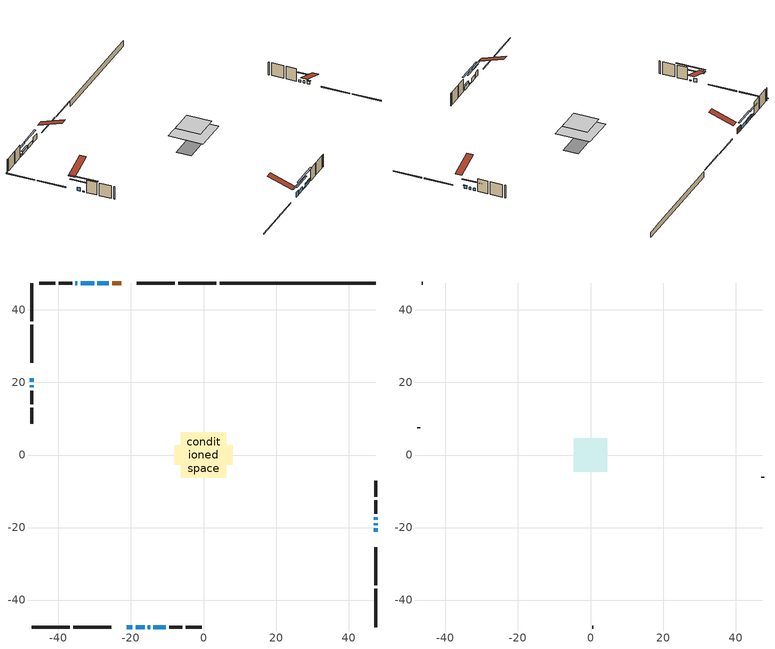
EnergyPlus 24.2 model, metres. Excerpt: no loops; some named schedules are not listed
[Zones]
conditioned space
 floor adiabatic (AdiabaticFloorConstruction): -6.33,-6.33 -6.33,6.33 6.33,6.33 6.33,-6.33 z2.74
 floor foundation (Slab1 construction): -8.01,-2.73 -8.01,2.73 8.01,2.73 8.01,-2.73 z-1.83
 wall outside (RimJoist1 construction): 3.54,47.44 -6.99,47.44 / -47.44,-47.44 -36.91,-47.44 / -47.44,47.44 -47.44,36.91 / 47.44,-47.44 47.44,-36.91 z0.3:0.6
 wall outside (RimJoist2 construction): -7.92,47.44 -18.45,47.44 / -35.98,-47.44 -25.45,-47.44 / -47.44,35.98 -47.44,25.45 / 47.44,-35.98 47.44,-25.45 z0.3:0.6
 wall outside (AdiabaticWallConstruction 1): -22.71,47.44 -25.23,47.44 z0.3:2.33
 wall outside (AdiabaticWallConstruction): 47.44,-21.2 47.44,-20.26 z0.3:1.42; 47.44,-19.33 47.44,-18.82 / 47.44,-17.89 47.44,-17.14 z0.3:1.19; -26.16,47.44 -29.26,47.44 z0.3:1.53; -47.44,21.2 -47.44,20.14 z0.3:1.55; -21.2,-47.44 -19.67,-47.44 z0.3:2.33; -18.74,-47.44 -16.24,-47.44 z0.3:1.79; -47.44,19.22 -47.44,18.64 / -15.31,-47.44 -14.73,-47.44 z0.3:0.65; -30.19,47.44 -33.88,47.44 z0.3:1.4; -13.8,-47.44 -10.44,-47.44 z0.3:1.64; -34.81,47.44 -35.32,47.44 z0.3:1.22
 wall outside (Wall1 construction): -36.25,47.44 -39.95,47.44 / -9.51,-47.44 -5.8,-47.44 / -47.44,17.71 -47.44,14 / 47.44,-16.22 47.44,-12.51 z0.3:5.18
 wall outside (Wall2 construction): -40.88,47.44 -45.3,47.44 / -4.87,-47.44 -0.45,-47.44 / -47.44,13.08 -47.44,8.65 / 47.44,-11.58 47.44,-7.16 z0.3:5.18
 wall foundation (FoundationWall1 construction): 4.47,47.44,-1.83 4.47,47.44,0.3 43.15,47.44,0.3 43.15,47.44,0.21 47.44,47.44,0.21 47.44,47.44,-1.83
 window (WindowConstruction): 47.44,-21.2 47.44,-20.26 z0.3:1.42
 window (WindowConstruction 9): 47.44,-19.33 47.44,-18.82 z0.3:1.18
 window (WindowConstruction 3): 47.44,-17.89 47.44,-17.15 z0.3:1.18
 window (WindowConstruction 4): -26.16,47.44 -29.26,47.44 z0.3:1.53
 window (WindowConstruction 5): -47.44,21.2 -47.44,20.14 z0.3:1.55
 window (WindowConstruction 6): -21.2,-47.44 -19.67,-47.44 z0.3:2.33
 window (WindowConstruction 7): -18.74,-47.44 -16.24,-47.44 z0.3:1.79
 window (WindowConstruction 10): -47.44,19.22 -47.44,18.64 z0.3:0.64
 window (WindowConstruction 1): -30.19,47.44 -33.88,47.44 z0.3:1.4
 window (WindowConstruction 11): -15.31,-47.44 -14.73,-47.44 z0.3:0.64
 window (WindowConstruction 2): -13.8,-47.44 -10.44,-47.44 z0.3:1.64
 window (WindowConstruction 8): -34.81,47.44 -35.32,47.44 z0.3:1.21
 door (Door): -22.71,47.44 -25.23,47.44 z0.3:2.33
 ceiling adiabatic (AdiabaticFloorConstruction): 6.33,-6.33 6.33,6.33 -6.33,6.33 -6.33,-6.33 z2.74
attic - vented
 floor to conditioned space (Floor1 construction Reversed): -4.68,-4.68 -4.68,4.68 4.68,4.68 4.68,-4.68 z5.18
 wall outside (Wall3 construction): -46.23,47.44 -46.51,47.44 / 0.48,-47.44 0.76,-47.44 / -47.44,7.72 -47.44,7.44 / 47.44,-6.23 47.44,-5.95 z0.3:5.18
 roof outside (Roof1 construction): -21.78,47.44,5.18 -21.78,38.33,8.21 -19.38,38.33,8.21 -19.38,47.44,5.18; -22.12,-47.44,5.18 -22.12,-38.33,8.21 -24.53,-38.33,8.21 -24.53,-47.44,5.18; -47.44,22.12,5.18 -38.33,22.12,8.21 -38.33,24.53,8.21 -47.44,24.53,5.18; 47.44,-22.12,5.18 38.33,-22.12,8.21 38.33,-24.53,8.21 47.44,-24.53,5.18
shading: 47.44,-20.06 47.44,-21.4 47.86,-21.4 47.86,-20.06 z1.62; 47.44,-16.18 47.44,-21.97 47.86,-21.97 47.86,-16.18 z3.82; 47.44,-14.51 47.44,-20.53 47.86,-20.53 47.86,-14.51 z3.82; -31.9,47.44 -23.52,47.44 -23.52,47.86 -31.9,47.86 z4.17; -47.44,17.5 -47.44,23.84 -47.86,23.84 -47.86,17.5 z4.19; -17.03,-47.44 -23.84,-47.44 -23.84,-47.86 -17.03,-47.86 z4.97; -13.6,-47.44 -21.38,-47.44 -21.38,-47.86 -13.6,-47.86 z4.43; -47.44,13.56 -47.44,24.3 -47.86,24.3 -47.86,13.56 z5.73; -34.08,47.44 -29.98,47.44 -29.98,47.86 -34.08,47.86 z1.6; -9.65,-47.44 -20.39,-47.44 -20.39,-47.86 -9.65,-47.86 z5.73; -10.23,-47.44 -14,-47.44 -14,-47.86 -10.23,-47.86 z1.84; -37.96,47.44 -32.17,47.44 -32.17,47.86 -37.96,47.86 z3.85
[Building]
Building 1: Terrain=Suburbs
[Site:Location]
Montreal Mirabel Intl AP_QC: Latitude {deg}=45.68; Longitude {deg}=-74.03; Time Zone {hr}=-5; Elevation {m}=82; Keep Site Location Information=Yes
[Site:GroundTemperature:Shallow]
0.642858, -1.75623, -1.94836, -0.80987, 3.76054, 8.30966, 12.2535, 14.7518, 14.9641, 12.9321, 9.08883, 4.67926
[Site:WaterMainsTemperature]
Calculation Method=Schedule; Temperature Schedule=mains temperature schedule
[Material] Roughness=Rough; Thermal Absorptance=0.9
Name | Thickness {m} | Conductivity {W/m-K} | Density {kg/m3} | Specific Heat {J/kg-K} | Solar Absorptance | Visible Absorptance
asphalt or fiberglass shingles | 0.00635 | 0.162714 | 1121.4 | 1465.45 | 0.95 | 0.95
ceiling loosefill ins | 0.169333 | 0.0480833 | 16.02 | 1046.75 | 0.7 | 0.7
ceiling stud and cavity | 0.1397 | 0.081455 | 65.682 | 1177.47 | 0.7 | 0.7
concrete 4.0 in. | 0.1016 | 1.803125 | 2242.8 | 837.4 | 0.7 | 0.7
concrete 8.0 in. | 0.2032 | 1.803125 | 2242.8 | 837.4 | 0.7 | 0.7
door material | 0.04445 | 0.0451087 | 512.64 | 1214.23 | 0.7 | 0.7
exterior vertical ins | 0.0454343 | 0.029427 | 32.04 | 1214.23 | 0.7 | 0.7
floor covering | 0.0127 | 0.0433444 | 54.468 | 1339.84 | 0.6 | 0.6
floor rigid ins; wall rigid ins 1 | 0.512978 | 0.029427 | 32.04 | 1214.23 | 0.7 | 0.7
floor stud and cavity | 0.1397 | 1.75129 | 37.0049 | 1207.88 | 0.7 | 0.7
furniture material conditioned space 1 | 0.1524 | 0.115458 | 640.8 | 1214.23 | 0.6 | 0.6
gypsum board | 0.0127 | 0.160291 | 801 | 837.4 | 0.6 | 0.6
gypsum board 1 | 0.0127 | 0.160291 | 801 | 837.4 | 0.7 | 0.7
osb sheathing 0.5 in. | 0.0127 | 0.115458 | 512.64 | 1214.23 | 0.7 | 0.7
osb sheathing 0.75 in. | 0.01905 | 0.115458 | 512.64 | 1214.23 | 0.7 | 0.7
osb sheathing 2.0 in. | 0.0508 | 0.115458 | 512.64 | 1214.23 | 0.7 | 0.7
rim joist rigid ins; wall rigid ins | 0.051816 | 0.029427 | 32.04 | 1214.23 | 0.7 | 0.7
rim joist stud and cavity | 0.0508 | 0.0405436 | 125.044 | 1163.47 | 0.6 | 0.6
rim joist stud and cavity 1 | 0.0508 | 0.0402607 | 125.044 | 1163.47 | 0.6 | 0.6
wall stud and cavity | 0.1397 | 0.223492 | 139.0536 | 1170.24 | 0.7 | 0.7
wall stud and cavity 1 | 0.1397 | 0.217966 | 139.0536 | 1170.24 | 0.7 | 0.7
wall stud and cavity 2 | 0.0889 | 6.1454 | 50.32683 | 1063.81 | 0.6 | 0.6
wall stud and cavity 3 | 0.0889 | 0.380278 | 52.3479 | 1209.89 | 0.7 | 0.7
wall stud and cavity 4 | 0.0889 | 0.391764 | 83.0341 | 1211.67 | 0.7 | 0.7
wood siding | 0.0254 | 0.102417 | 544.68 | 1172.36 | 0.91 | 0.91
wood siding 1 | 0.00254 | 0.102417 | 544.68 | 1172.36 | 0.91 | 0.91
wood siding 2; wood siding 3; wood siding 4 | 0.0254 | 0.102417 | 544.68 | 1172.36 | 0.7 | 0.7
[WindowMaterial:SimpleGlazingSystem]
Name | U-Factor {W/m2-K} | Solar Heat Gain Coefficient
WindowMaterial | 2.20079 | 0.61
WindowMaterial 1 | 2.20534 | 0.6
WindowMaterial 10 | 5.76658 | 0.53
WindowMaterial 2 | 2.151962 | 0.62
WindowMaterial 3 | 2.27574 | 0.58
WindowMaterial 4 | 2.17354 | 0.62
WindowMaterial 5 | 2.168996 | 0.62
WindowMaterial 6 | 2.07304 | 0.65
WindowMaterial 7 | 2.12471 | 0.63
WindowMaterial 8 | 2.36148 | 0.55
WindowMaterial 9 | 2.364887 | 0.55
[Construction]
AdiabaticFloorConstruction: floor stud and cavity, floor rigid ins, osb sheathing 0.75 in., floor covering
AdiabaticWallConstruction: wood siding 3, wall rigid ins 1, wall stud and cavity 3, gypsum board
AdiabaticWallConstruction 1: wood siding 4, wall rigid ins 1, wall stud and cavity 3, gypsum board
Door: door material
Floor1 construction Reversed: gypsum board, ceiling stud and cavity, ceiling loosefill ins
FoundationWall1 construction: concrete 8.0 in., gypsum board 1
furniture construction conditioned space 1: furniture material conditioned space 1
PartitionWallConstruction: gypsum board, wall stud and cavity 4, gypsum board
RimJoist1 construction: wood siding 2, rim joist rigid ins, osb sheathing 2.0 in., rim joist stud and cavity
RimJoist2 construction: wood siding 2, rim joist rigid ins, osb sheathing 2.0 in., rim joist stud and cavity 1
Roof1 construction: asphalt or fiberglass shingles
Slab1 construction: concrete 4.0 in.
Wall1 construction: wood siding, wall rigid ins, osb sheathing 0.5 in., wall stud and cavity, gypsum board
Wall2 construction: wood siding, wall rigid ins, osb sheathing 0.5 in., wall stud and cavity 1, gypsum board
Wall3 construction: wood siding 1, wall stud and cavity 2
WindowConstruction: WindowMaterial
WindowConstruction 1: WindowMaterial 1
WindowConstruction 10; WindowConstruction 11: WindowMaterial 10
WindowConstruction 2: WindowMaterial 2
WindowConstruction 3: WindowMaterial 3
WindowConstruction 4: WindowMaterial 4
WindowConstruction 5: WindowMaterial 5
WindowConstruction 6: WindowMaterial 6
WindowConstruction 7: WindowMaterial 7
WindowConstruction 8: WindowMaterial 8
WindowConstruction 9: WindowMaterial 9
[Zone] Multiplier=1; Part of Total Floor Area=Yes
Name | Volume {m3}
attic - vented | 43.1455
conditioned space | 618.9
[Space]
Name | Zone | Volume {m3}
attic - vented 1 | attic - vented | 43.1455
conditioned space 1 | conditioned space | 618.9
[ZoneInfiltration:EffectiveLeakageArea]
infil attic - vented 1: Zone or Space=attic - vented 1; Schedule=Always On Discrete; Effective Air Leakage Area {cm2}=4038.92; Stack Coefficient=0.000550323; Wind Coefficient=1.585e-05
[ZoneMixing]
whole house fan mix: Zone or Space=attic - vented; Schedule=Always On Continuous; Design Flow Rate Calculation Method=Flow/Zone; Design Flow Rate {m3/s}=0; Source Zone or Space=conditioned space
[SurfaceProperty:ExposedFoundationPerimeter]
Slab1: Exposed Perimeter Calculation Method=TotalExposedPerimeter; Total Exposed Perimeter {m}=42.978
[InternalMass] Zone or ZoneList=conditioned space; Space or SpaceList=conditioned space 1
Name | Construction | Surface Area {m2}
furniture mass conditioned space 1 | furniture construction conditioned space 1 | 99.0439
partition wall mass | PartitionWallConstruction | 247.61
[Lights]
interior lighting: Zone or ZoneList or Space or SpaceList=conditioned space 1; Schedule=interior lighting schedule; Design Level Calculation Method=LightingLevel; Lighting Level {W}=343.2; Return Air Fraction=0; Fraction Radiant=0.6; Fraction Visible=0.2; Fraction Replaceable=1
[People]
occupants: Zone or ZoneList or Space or SpaceList=conditioned space 1; Number of People Schedule=occupants schedule; Number of People Calculation Method=People; Number of People=3; Fraction Radiant=0.314171; Sensible Heat Fraction=0.56303; Activity Level Schedule=occupants activity schedule; Carbon Dioxide Generation Rate {m3/s-W}=0; Enable ASHRAE 55 Comfort Warnings=No; Mean Radiant Temperature Calculation Type=EnclosureAveraged
[ElectricEquipment] Zone or ZoneList or Space or SpaceList=conditioned space 1; Design Level Calculation Method=EquipmentLevel
Name | Schedule | Design Level {W} | Fraction Latent | Fraction Radiant | Fraction Lost
clothes dryer | clothes dryer schedule | 140.772 | 0.015 | 0.081 | 0.85
clothes washer | clothes washer schedule | 32.1985 | 0.03 | 0.162 | 0.7
cooking range | cooking range schedule | 215.147 | 0.08 | 0.432 | 0.2
dishwasher | dishwasher schedule | 66.8632 | 0.3 | 0.18 | 0.4
fridge | fridge schedule | 72.9452 | 0 | 0.6 | 0
mech vent house fan | mech vent house fan schedule | 14.2 | 0 | 0 | 1
mech vent house fan cfis | mech vent house fan cfis schedule | 0 | 0 | 0 | 0
misc plug loads | misc plug loads schedule | 494.7 | 0.045 | 0.513 | 0.1
whole house fan | Always On Discrete | 0 | 0 | 0 | 1
[OtherEquipment] Zone or ZoneList or Space or SpaceList=conditioned space 1; Design Level Calculation Method=EquipmentLevel
Name | Fuel Type | Schedule | Design Level {W} | Fraction Latent | Fraction Radiant | Fraction Lost
clothes dryer 1 | Electricity | clothes dryer schedule | 0 | 0.015 | 0.081 | 0.85
cooking range 1 | Electricity | cooking range schedule | 0 | 0.08 | 0.432 | 0.2
general water use latent | None | general water use schedule | 62.594 | 1 | 0 | 0
general water use sensible | None | general water use schedule | -61.6891 | 0 | 0.6 | 0
mech vent house fan latent load | None | Always On Discrete | 0 | 1 | 0 | 0
mech vent house fan sensible load | None | Always On Discrete | 0 | 0 | 0 | 0
water heater energy adjustment1 | Electricity | Always On Discrete | 0.01 | 0 | 0 | 1
[ZoneInfiltration:DesignFlowRate] Zone or ZoneList or Space or SpaceList=conditioned space 1; Schedule=Always On Discrete; Design Flow Rate Calculation Method=Flow/Zone; Design Flow Rate {m3/s}=0
infil flow; natural vent flow; whole house fan flow
[AvailabilityManager:Scheduled]
air source heat pump airloop Availability Manager: Schedule=Always On Discrete
[Foundation:Kiva]
Foundation Kiva 1: Initial Indoor Air Temperature {C}=20; Wall Height Above Grade {m}=0.300015; Wall Depth Below Slab {m}=0.2032; Custom Block Material Name 1=exterior vertical ins; Custom Block Depth 1 {m}=2.13; Custom Block X Position 1 {m}=0.2159; Custom Block Z Position 1 {m}=0
[Foundation:Kiva:Settings]
Soil Conductivity {W/m-K}=0.849921; Soil Density {kg/m3}=1842.3; Soil Specific Heat {J/kg-K}=418.7; Ground Solar Absorptivity=0.9; Ground Thermal Absorptivity=0.9; Ground Surface Roughness {m}=0.03; Far-Field Width {m}=40; Deep-Ground Boundary Condition=ZeroFlux; Deep-Ground Depth {m}=40; Minimum Cell Dimension {m}=0.2; Maximum Cell Growth Coefficient=3; Simulation Timestep=Timestep
[Exterior:Lights]
exterior lighting: Schedule=exterior lighting schedule; Design Level {W}=75.6
[EnergyManagementSystem:GlobalVariable]
air_source_heat_pump_airloop_Fan_RTF
infil_program_Qfan
infil_program_Qinf
natural_vent_program_Qnv
natural_vent_program_Qwhf
[EnergyManagementSystem:Sensor]
Name | Output:Variable or Output:Meter Index Key | Output:Variable or Output:Meter
airflow_gain | infil flow | Infiltration Sensible Heat Gain Energy
airflow_gain_1 | natural vent flow | Infiltration Sensible Heat Gain Energy
airflow_gain_2 | whole house fan flow | Infiltration Sensible Heat Gain Energy
airflow_loss | infil flow | Infiltration Sensible Heat Loss Energy
airflow_loss_1 | natural vent flow | Infiltration Sensible Heat Loss Energy
airflow_loss_2 | whole house fan flow | Infiltration Sensible Heat Loss Energy
clg_load_cond |  | Cooling:EnergyTransfer:Zone:CONDITIONED SPACE
clg_sp_s; clg_sp_s_1 | cooling setpoint | Schedule Value
clothes_dryer_exhaust_0_sch_s | clothes dryer exhaust 0 schedule | Schedule Value
cool_season | cooling season schedule | Schedule Value
htg_load_cond |  | Heating:EnergyTransfer:Zone:CONDITIONED SPACE
htg_sp_s; htg_sp_s_1 | heating setpoint | Schedule Value
ig_ee_conv | clothes dryer | Electric Equipment Convective Heating Energy
ig_ee_conv_2 | cooking range | Electric Equipment Convective Heating Energy
ig_ee_conv_4 | fridge | Electric Equipment Convective Heating Energy
ig_ee_conv_5 | misc plug loads | Electric Equipment Convective Heating Energy
ig_ee_conv_6 | whole house fan | Electric Equipment Convective Heating Energy
ig_ee_rad | clothes dryer | Electric Equipment Radiant Heating Energy
ig_ee_rad_2 | cooking range | Electric Equipment Radiant Heating Energy
ig_ee_rad_4 | fridge | Electric Equipment Radiant Heating Energy
ig_ee_rad_5 | misc plug loads | Electric Equipment Radiant Heating Energy
ig_ee_rad_6 | whole house fan | Electric Equipment Radiant Heating Energy
ig_lgt_conv | interior lighting | Lights Convective Heating Energy
ig_lgt_rad | interior lighting | Lights Radiant Heating Energy
ig_lgt_vis | interior lighting | Lights Visible Radiation Heating Energy
ig_oe_conv | clothes dryer 1 | Other Equipment Convective Heating Energy
ig_oe_conv_1 | cooking range 1 | Other Equipment Convective Heating Energy
ig_oe_conv_2 | general water use latent | Other Equipment Convective Heating Energy
ig_oe_conv_3 | general water use sensible | Other Equipment Convective Heating Energy
ig_oe_conv_4 | water heater energy adjustment1 | Other Equipment Convective Heating Energy
ig_oe_rad | clothes dryer 1 | Other Equipment Radiant Heating Energy
ig_oe_rad_1 | cooking range 1 | Other Equipment Radiant Heating Energy
ig_oe_rad_2 | general water use latent | Other Equipment Radiant Heating Energy
ig_oe_rad_3 | general water use sensible | Other Equipment Radiant Heating Energy
ig_oe_rad_4 | water heater energy adjustment1 | Other Equipment Radiant Heating Energy
ig_ppl_conv | occupants | People Convective Heating Energy
ig_ppl_rad | occupants | People Radiant Heating Energy
im_conv | furniture mass conditioned space 1 | Surface Inside Face Convection Heat Gain Energy
im_conv_1 | partition wall mass | Surface Inside Face Convection Heat Gain Energy
im_ig | furniture mass conditioned space 1 | Surface Inside Face Internal Gains Radiation Heat Gain Energy
im_ig_1 | partition wall mass | Surface Inside Face Internal Gains Radiation Heat Gain Energy
im_lgt | furniture mass conditioned space 1 | Surface Inside Face Lights Radiation Heat Gain Energy
im_lgt_1 | partition wall mass | Surface Inside Face Lights Radiation Heat Gain Energy
im_sol | furniture mass conditioned space 1 | Surface Inside Face Solar Radiation Heat Gain Energy
im_sol_1 | partition wall mass | Surface Inside Face Solar Radiation Heat Gain Energy
im_surf | furniture mass conditioned space 1 | Surface Inside Face Net Surface Thermal Radiation Heat Gain Energy
im_surf_1 | partition wall mass | Surface Inside Face Net Surface Thermal Radiation Heat Gain Energy
mv_conv | mech vent house fan | Electric Equipment Convective Heating Energy
mv_conv_1 | mech vent house fan cfis | Electric Equipment Convective Heating Energy
mv_conv_2 | mech vent house fan latent load | Other Equipment Convective Heating Energy
mv_conv_3 | mech vent house fan sensible load | Other Equipment Convective Heating Energy
mv_rad | mech vent house fan | Electric Equipment Radiant Heating Energy
mv_rad_1 | mech vent house fan cfis | Electric Equipment Radiant Heating Energy
mv_rad_2 | mech vent house fan latent load | Other Equipment Radiant Heating Energy
mv_rad_3 | mech vent house fan sensible load | Other Equipment Radiant Heating Energy
natural_vent_s | natural vent schedule | Schedule Value
out_pb_s |  | Site Outdoor Air Barometric Pressure
out_wt_s |  | Site Outdoor Air Humidity Ratio
site_vw_s |  | Site Wind Speed
ss_back_out | Window1 | Surface Window Shortwave from Zone Back Out Window Heat Transfer Rate
ss_back_out_1 | Window10 | Surface Window Shortwave from Zone Back Out Window Heat Transfer Rate
ss_back_out_10 | Window6 | Surface Window Shortwave from Zone Back Out Window Heat Transfer Rate
ss_back_out_11 | Window9 | Surface Window Shortwave from Zone Back Out Window Heat Transfer Rate
ss_back_out_2 | Window11 | Surface Window Shortwave from Zone Back Out Window Heat Transfer Rate
ss_back_out_3 | Window12 | Surface Window Shortwave from Zone Back Out Window Heat Transfer Rate
ss_back_out_4 | Window15 | Surface Window Shortwave from Zone Back Out Window Heat Transfer Rate
ss_back_out_5 | Window16 | Surface Window Shortwave from Zone Back Out Window Heat Transfer Rate
ss_back_out_6 | Window17 | Surface Window Shortwave from Zone Back Out Window Heat Transfer Rate
ss_back_out_7 | Window19 | Surface Window Shortwave from Zone Back Out Window Heat Transfer Rate
ss_back_out_8 | Window2 | Surface Window Shortwave from Zone Back Out Window Heat Transfer Rate
ss_back_out_9 | Window21 | Surface Window Shortwave from Zone Back Out Window Heat Transfer Rate
ss_conv | Door1 | Surface Inside Face Convection Heat Gain Energy
ss_conv_1 | Window1 | Surface Inside Face Convection Heat Gain Energy
ss_conv_10 | Window21 | Surface Inside Face Convection Heat Gain Energy
ss_conv_11 | Window6 | Surface Inside Face Convection Heat Gain Energy
ss_conv_12 | Window9 | Surface Inside Face Convection Heat Gain Energy
ss_conv_2 | Window10 | Surface Inside Face Convection Heat Gain Energy
ss_conv_3 | Window11 | Surface Inside Face Convection Heat Gain Energy
ss_conv_4 | Window12 | Surface Inside Face Convection Heat Gain Energy
ss_conv_5 | Window15 | Surface Inside Face Convection Heat Gain Energy
ss_conv_6 | Window16 | Surface Inside Face Convection Heat Gain Energy
ss_conv_7 | Window17 | Surface Inside Face Convection Heat Gain Energy
ss_conv_8 | Window19 | Surface Inside Face Convection Heat Gain Energy
ss_conv_9 | Window2 | Surface Inside Face Convection Heat Gain Energy
ss_ig | Door1 | Surface Inside Face Internal Gains Radiation Heat Gain Energy
ss_ig_1 | Window1 | Surface Inside Face Internal Gains Radiation Heat Gain Energy
ss_ig_10 | Window21 | Surface Inside Face Internal Gains Radiation Heat Gain Energy
ss_ig_11 | Window6 | Surface Inside Face Internal Gains Radiation Heat Gain Energy
ss_ig_12 | Window9 | Surface Inside Face Internal Gains Radiation Heat Gain Energy
ss_ig_2 | Window10 | Surface Inside Face Internal Gains Radiation Heat Gain Energy
ss_ig_3 | Window11 | Surface Inside Face Internal Gains Radiation Heat Gain Energy
ss_ig_4 | Window12 | Surface Inside Face Internal Gains Radiation Heat Gain Energy
ss_ig_5 | Window15 | Surface Inside Face Internal Gains Radiation Heat Gain Energy
ss_ig_6 | Window16 | Surface Inside Face Internal Gains Radiation Heat Gain Energy
ss_ig_7 | Window17 | Surface Inside Face Internal Gains Radiation Heat Gain Energy
ss_ig_8 | Window19 | Surface Inside Face Internal Gains Radiation Heat Gain Energy
ss_ig_9 | Window2 | Surface Inside Face Internal Gains Radiation Heat Gain Energy
ss_lgt | Door1 | Surface Inside Face Lights Radiation Heat Gain Energy
ss_sol | Door1 | Surface Inside Face Solar Radiation Heat Gain Energy
ss_surf | Door1 | Surface Inside Face Net Surface Thermal Radiation Heat Gain Energy
ss_surf_1 | Window1 | Surface Inside Face Net Surface Thermal Radiation Heat Gain Energy
ss_surf_10 | Window21 | Surface Inside Face Net Surface Thermal Radiation Heat Gain Energy
ss_surf_11 | Window6 | Surface Inside Face Net Surface Thermal Radiation Heat Gain Energy
ss_surf_12 | Window9 | Surface Inside Face Net Surface Thermal Radiation Heat Gain Energy
ss_surf_2 | Window10 | Surface Inside Face Net Surface Thermal Radiation Heat Gain Energy
ss_surf_3 | Window11 | Surface Inside Face Net Surface Thermal Radiation Heat Gain Energy
ss_surf_4 | Window12 | Surface Inside Face Net Surface Thermal Radiation Heat Gain Energy
ss_surf_5 | Window15 | Surface Inside Face Net Surface Thermal Radiation Heat Gain Energy
ss_surf_6 | Window16 | Surface Inside Face Net Surface Thermal Radiation Heat Gain Energy
ss_surf_7 | Window17 | Surface Inside Face Net Surface Thermal Radiation Heat Gain Energy
ss_surf_8 | Window19 | Surface Inside Face Net Surface Thermal Radiation Heat Gain Energy
ss_surf_9 | Window2 | Surface Inside Face Net Surface Thermal Radiation Heat Gain Energy
ss_trans_in | Window1 | Surface Window Transmitted Solar Radiation Rate
ss_trans_in_1 | Window10 | Surface Window Transmitted Solar Radiation Rate
ss_trans_in_10 | Window6 | Surface Window Transmitted Solar Radiation Rate
ss_trans_in_11 | Window9 | Surface Window Transmitted Solar Radiation Rate
ss_trans_in_2 | Window11 | Surface Window Transmitted Solar Radiation Rate
ss_trans_in_3 | Window12 | Surface Window Transmitted Solar Radiation Rate
ss_trans_in_4 | Window15 | Surface Window Transmitted Solar Radiation Rate
ss_trans_in_5 | Window16 | Surface Window Transmitted Solar Radiation Rate
ss_trans_in_6 | Window17 | Surface Window Transmitted Solar Radiation Rate
ss_trans_in_7 | Window19 | Surface Window Transmitted Solar Radiation Rate
ss_trans_in_8 | Window2 | Surface Window Transmitted Solar Radiation Rate
ss_trans_in_9 | Window21 | Surface Window Transmitted Solar Radiation Rate
ss_trans_out | Window1 | Surface Inside Face Initial Transmitted Diffuse Transmitted Out Window Solar Radiation Rate
ss_trans_out_1 | Window10 | Surface Inside Face Initial Transmitted Diffuse Transmitted Out Window Solar Radiation Rate
ss_trans_out_10 | Window6 | Surface Inside Face Initial Transmitted Diffuse Transmitted Out Window Solar Radiation Rate
ss_trans_out_11 | Window9 | Surface Inside Face Initial Transmitted Diffuse Transmitted Out Window Solar Radiation Rate
ss_trans_out_2 | Window11 | Surface Inside Face Initial Transmitted Diffuse Transmitted Out Window Solar Radiation Rate
ss_trans_out_3 | Window12 | Surface Inside Face Initial Transmitted Diffuse Transmitted Out Window Solar Radiation Rate
ss_trans_out_4 | Window15 | Surface Inside Face Initial Transmitted Diffuse Transmitted Out Window Solar Radiation Rate
ss_trans_out_5 | Window16 | Surface Inside Face Initial Transmitted Diffuse Transmitted Out Window Solar Radiation Rate
ss_trans_out_6 | Window17 | Surface Inside Face Initial Transmitted Diffuse Transmitted Out Window Solar Radiation Rate
ss_trans_out_7 | Window19 | Surface Inside Face Initial Transmitted Diffuse Transmitted Out Window Solar Radiation Rate
ss_trans_out_8 | Window2 | Surface Inside Face Initial Transmitted Diffuse Transmitted Out Window Solar Radiation Rate
ss_trans_out_9 | Window21 | Surface Inside Face Initial Transmitted Diffuse Transmitted Out Window Solar Radiation Rate
s_conv | Floor1 | Surface Inside Face Convection Heat Gain Energy
s_conv_1 | FoundationWall1 | Surface Inside Face Convection Heat Gain Energy
s_conv_10 | RimJoist2:270 | Surface Inside Face Convection Heat Gain Energy
s_conv_11 | RimJoist2:90 | Surface Inside Face Convection Heat Gain Energy
s_conv_12 | Slab1 | Surface Inside Face Convection Heat Gain Energy
